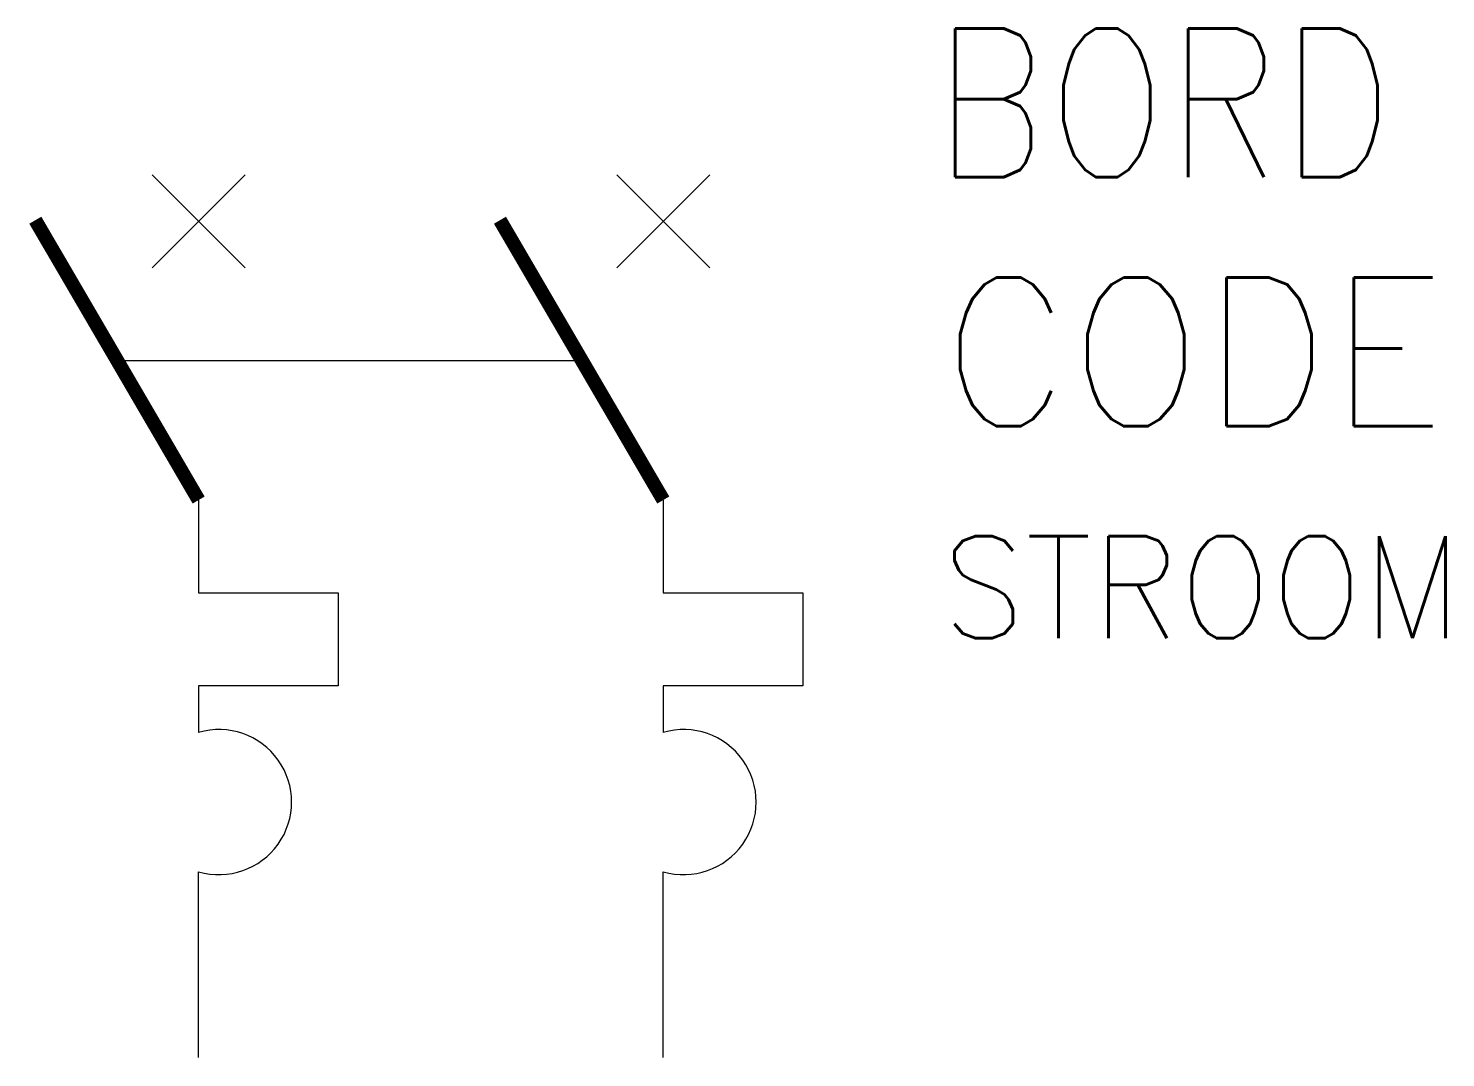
# Model space of a CAD drawing. Extents: x 21.3 to 51.8, y 198 to 220.2.
import ezdxf

# ---------------------------------------------------------------- set-up
doc = ezdxf.new("R2010")
doc.units = 0
doc.header["$LTSCALE"] = 6
doc.linetypes.add('DASHED', pattern=[0])
for name, color, linetype in [('1', 7, 'CONTINUOUS'), ('11', 3, 'DASHED'), ('12', 2, 'DASHED')]:
    doc.layers.add(name, color=color, linetype=linetype)
doc.styles.get("Standard").update_dxf_attribs({"font": 'simplex', "width": 0.85})

msp = doc.modelspace()

# ---------------------------------------------------------------- linework, layer by layer
at = {"layer": '1', "color": 0}
for p, q in [((26, 215), (24, 217)), ((24, 215), (26, 217)), ((36, 215), (34, 217)), ((34, 215), (36, 217)), ((23.268, 213), (33.268, 213)), ((25, 210), (25, 208)), ((35, 210), (35, 208)), ((25, 208), (28, 208)), ((28, 208), (28, 206)), ((35, 208), (38, 208)), ((38, 208), (38, 206)), ((28, 206), (25, 206)), ((25, 206), (25, 205)), ((35, 206), (35, 205)), ((38, 206), (35, 206)), ((25, 198), (25, 202)), ((35, 198), (35, 202))]:
    msp.add_line(p, q, dxfattribs=at)
at = {"layer": '1', "color": 0, "const_width": 0.3}
for points in [[(25, 210), (21.485, 216.022)], [(35, 210), (31.485, 216.022)]]:
    msp.add_lwpolyline(points, dxfattribs=at)
at = {"layer": '1', "color": 0}
for centre in [(25.438, 203.5), (35.438, 203.5)]:
    msp.add_arc(centre, 1.562, 253.7398, 106.2602, dxfattribs=at)

# ---------------------------------------------------------------- texts
at = {"layer": '1', "color": 0, "width": 0.95}
msp.add_attdef('STROOM', (41, 207.024), '', height=2.2, dxfattribs=at)
at = {"layer": '11', "color": 0, "width": 0.85}
msp.add_attdef('BORD', (40.815, 216.951), '', height=3.2, dxfattribs=at)
at = {"layer": '12', "color": 0, "width": 0.95}
msp.add_attdef('CODE', (41, 211.588), '', height=3.2, dxfattribs=at)

doc.saveas('drawing.dxf')
